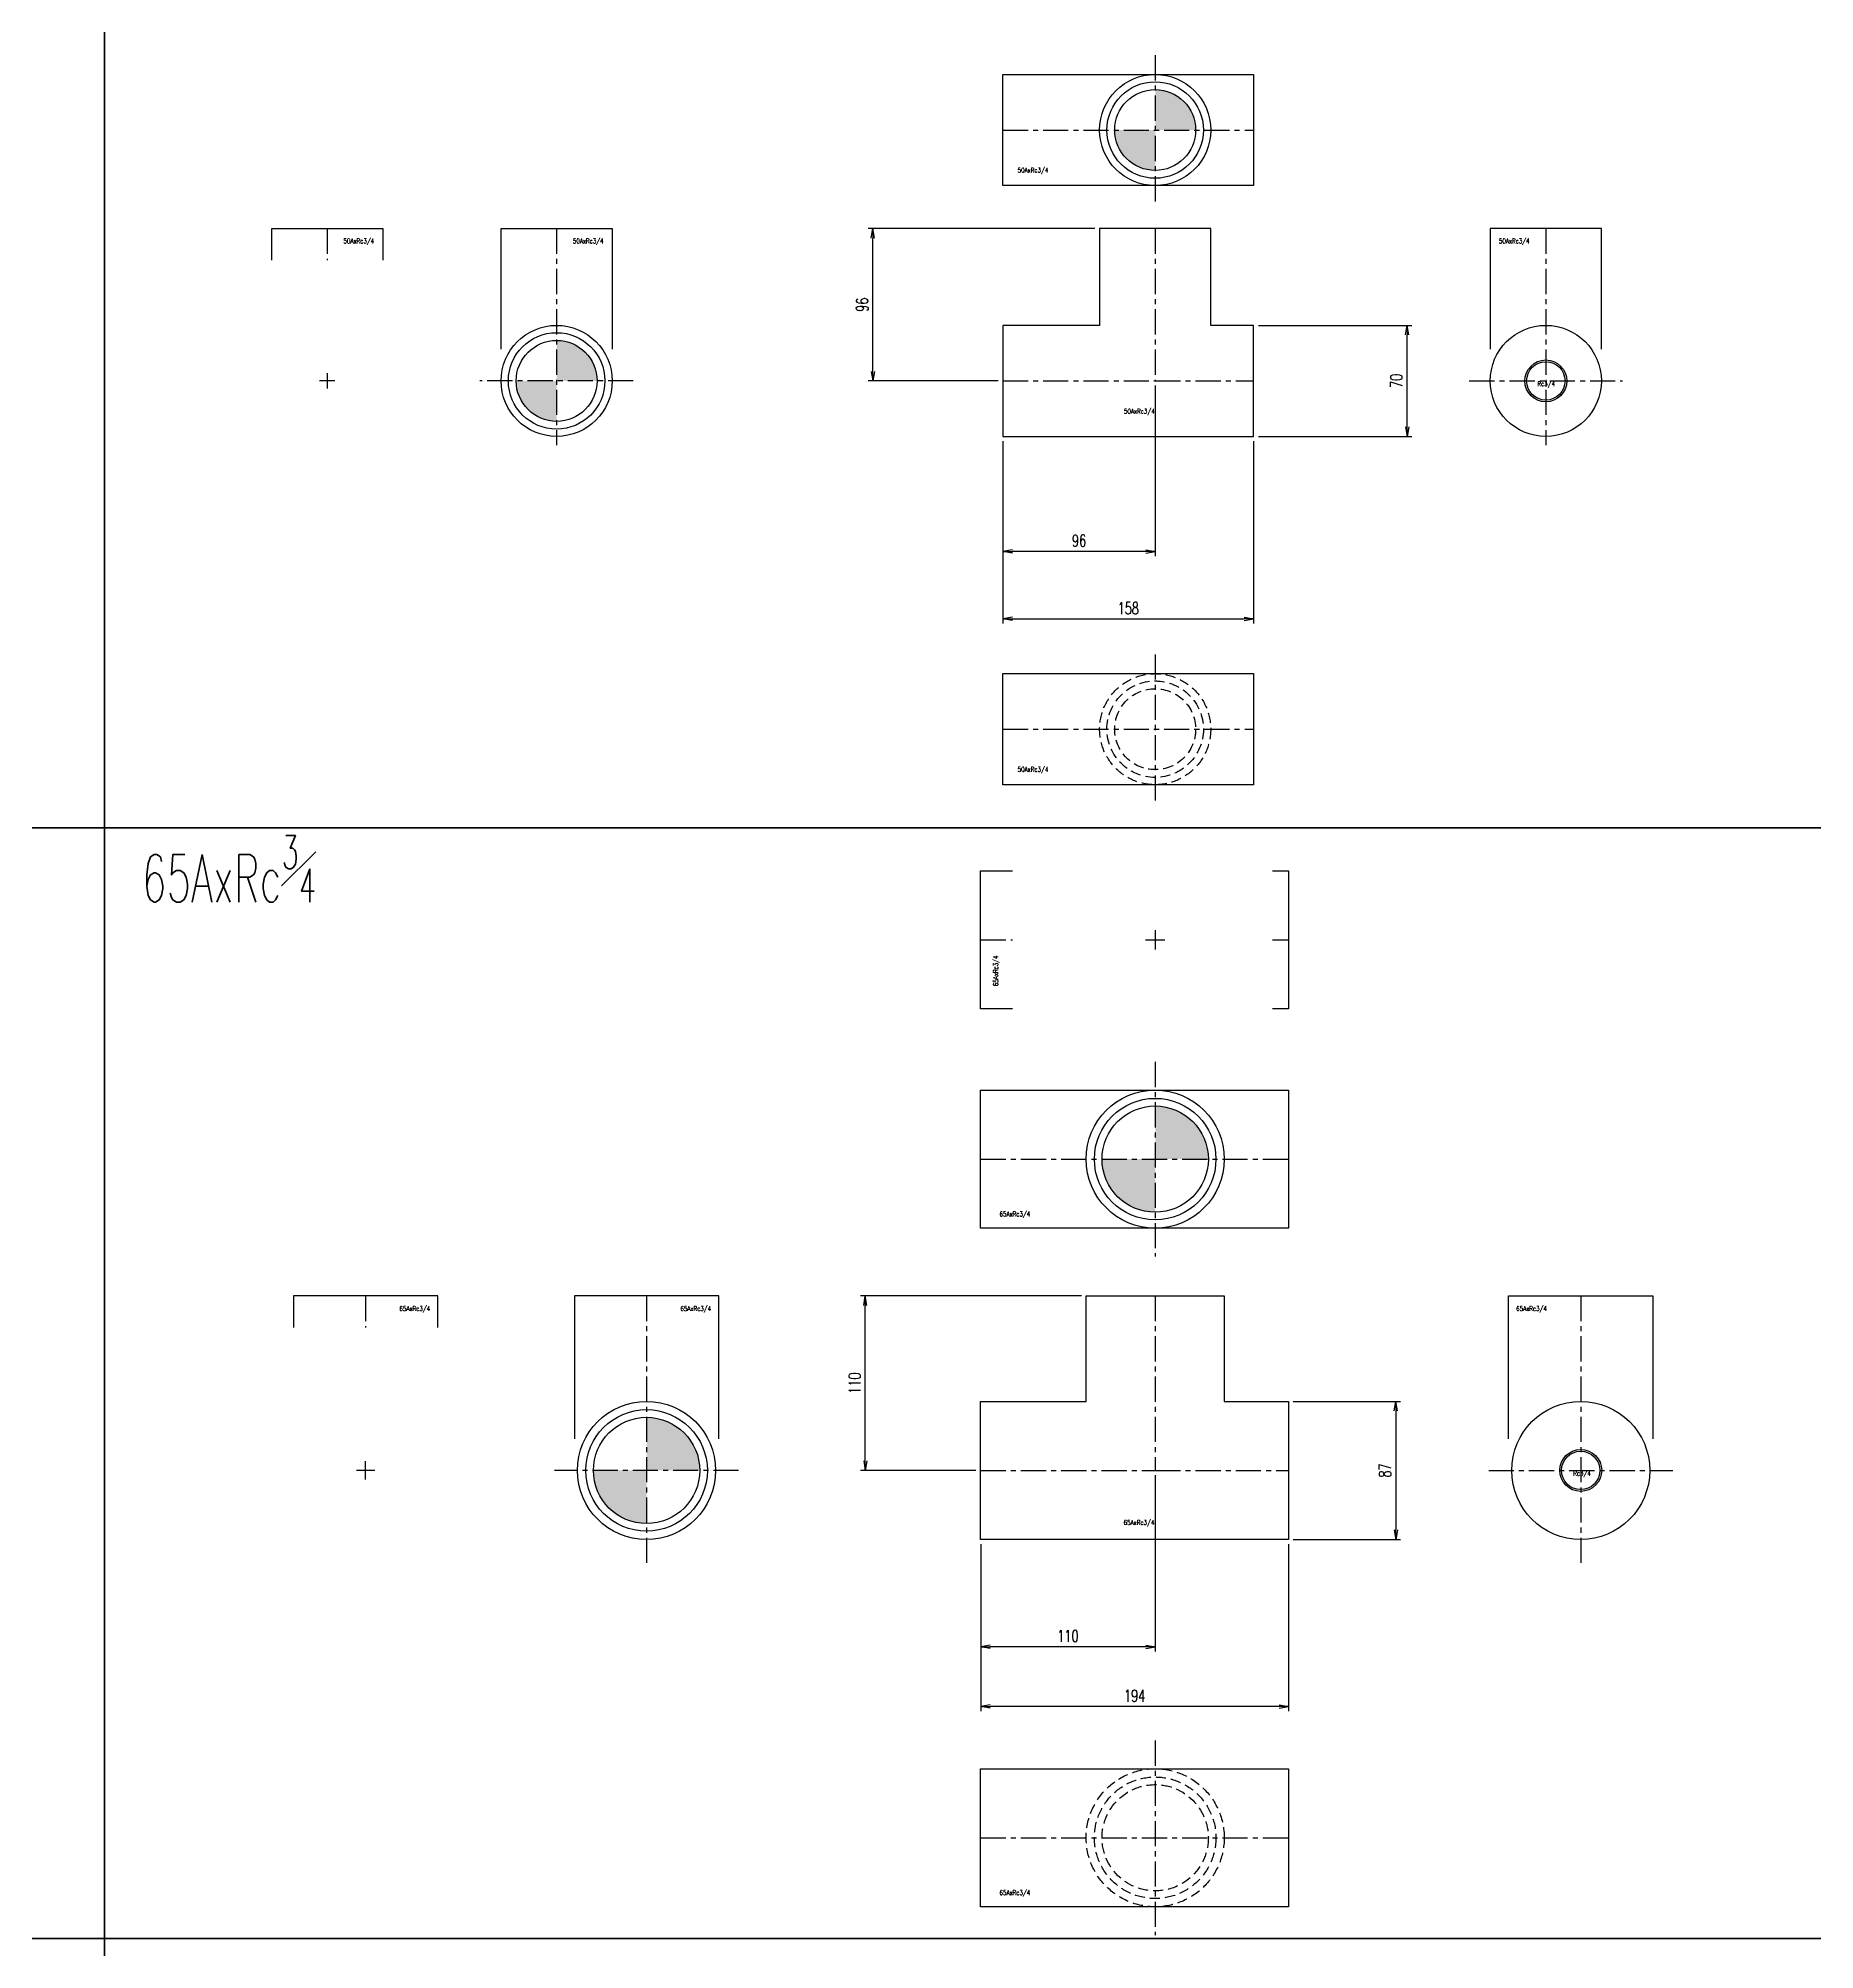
# Model space of a CAD drawing. Header units: millimetres. Extents: x 1711 to 90196, y -23291 to 8516.
# Drawn here: x 64923 to 66042, y -1760 to -555 of the extents above; entities that cross this region are included whole.
import ezdxf
from ezdxf.enums import TextEntityAlignment as Align

# ---------------------------------------------------------------- set-up
doc = ezdxf.new("R2010")
doc.units = ezdxf.units.MM
doc.header["$PDMODE"] = 35
doc.linetypes.add('CENTER', pattern=[50.8, 31.75, -6.35, 6.35, -6.35])
doc.linetypes.add('HIDDEN', pattern=[9.525, 6.35, -3.175])
doc.layers.add('line', color=153, linetype='Continuous', lineweight=50)
for name, color, linetype in [('寸法', 2, 'Continuous'), ('配管-CVP', 4, 'Continuous'), ('＃配管（PVC)', 21, 'Continuous')]:
    doc.layers.add(name, color=color, linetype=linetype)
doc.styles.add('kpk', font='romans.shx', dxfattribs={"width": 0.7, "bigfont": 'extfont2.shx'})
doc.styles.get("Standard").update_dxf_attribs({"font": 'romans.shx', "bigfont": 'extfont.shx'})
doc.dimstyles.new('KPK-3', dxfattribs={"dimscale": 3, "dimtxt": 2.5, "dimasz": 2, "dimexe": 1, "dimexo": 1, "dimgap": 1, "dimtad": 3, "dimdec": 1, "dimdsep": 46, "dimtxsty": 'kpk', "dimblk": 'OPEN', "dimcen": 2.5, "dimclrd": 2, "dimclre": 2, "dimclrt": 4, "dimadec": 1, "dimazin": 2, "dimtfac": 1, "dimtdec": 1, "dimtmove": 0, "dimatfit": 2, "dimldrblk": 'OPEN', "dimfxl": 0, "dimlwd": -1, "dimlwe": -1, "dimarcsym": 0})

# ---------------------------------------------------------------- blocks, each defined once
blk = doc.blocks.new('A$Cb0ec0105')
at = {"layer": 'line'}
for points in [[(11481.8, -9662.3), (11481.8, -100), (12581.8, -100), (13681.8, -100)], [(0, -2660), (2414, -2660), (3514, -2660), (4614, -2660), (5714, -2660), (6814, -2660), (7914, -2660), (7974, -2660), (9074, -2660), (10174, -2660), (11274, -2660), (12374, -2660), (13681.8, -2660)], [(0, -3360), (2414, -3360), (3514, -3360), (4614, -3360), (5714, -3360), (6814, -3360), (7914, -3360), (7974, -3360), (9074, -3360), (10174, -3360), (11274, -3360), (12374, -3360), (13681.8, -3360)]]:
    blk.add_lwpolyline(points, dxfattribs=at)
at = {"layer": 'line', "insert": (11505.4, -2685.9), "char_height": 30, "attachment_point": 4}
blk.add_mtext('{\\W0.6;65AxRc\\H0.7x;\\S3#4;}', dxfattribs=at)
blk = doc.blocks.new('_Open')
at = {"color": 0, "linetype": 'ByBlock', "lineweight": -2}
for p, q in [((-1, 0.17), (0, 0)), ((-1, -0.17), (0, 0)), ((0, 0), (-1, 0))]:
    blk.add_line(p, q, dxfattribs=at)
blk = doc.blocks.new('*D2554')
at = {"layer": 'Defpoints', "color": 0, "transparency": 16777216}
for p in [(65448.8, -674.8), (65591.8, -674.8), (65530.8, -770.8)]:
    blk.add_point(p, dxfattribs=at)
at = {"layer": '寸法', "color": 2, "transparency": 16777216}
for p, q in [((65588.8, -674.8), (65445.8, -674.8)), ((65448.8, -764.8), (65448.8, -680.8)), ((65527.8, -770.8), (65445.8, -770.8))]:
    blk.add_line(p, q, dxfattribs=at)
at = {"layer": '寸法', "color": 2, "transparency": 16777216, "xscale": 6, "yscale": 6, "zscale": 6}
for p, rotation in [((65448.8, -674.8), 90), ((65448.8, -770.8), 270)]:
    blk.add_blockref('_Open', p, dxfattribs=dict(at, rotation=rotation))
at = {"layer": '寸法', "color": 4, "transparency": 16777216, "insert": (65442.1, -722.8), "char_height": 7.5, "attachment_point": 5, "rotation": 90, "style": 'kpk', "bg_fill": 3, "box_fill_scale": 1.1, "bg_fill_color": 256, "bg_fill_true_color": 13158600, "bg_fill_transparency": 0}
blk.add_mtext('96', dxfattribs=at)
blk = doc.blocks.new('*D2555')
at = {"layer": 'Defpoints', "color": 0, "transparency": 16777216}
for p in [(65688.8, -735.8), (65785.5, -735.8), (65688.8, -805.8)]:
    blk.add_point(p, dxfattribs=at)
at = {"layer": '寸法', "color": 2, "transparency": 16777216}
for p, q in [((65691.8, -735.8), (65788.5, -735.8)), ((65785.5, -799.8), (65785.5, -741.8)), ((65691.8, -805.8), (65788.5, -805.8))]:
    blk.add_line(p, q, dxfattribs=at)
at = {"layer": '寸法', "color": 2, "transparency": 16777216, "xscale": 6, "yscale": 6, "zscale": 6}
for p, rotation in [((65785.5, -735.8), 90), ((65785.5, -805.8), 270)]:
    blk.add_blockref('_Open', p, dxfattribs=dict(at, rotation=rotation))
at = {"layer": '寸法', "color": 4, "transparency": 16777216, "insert": (65778.7, -770.8), "char_height": 7.5, "attachment_point": 5, "rotation": 90, "style": 'kpk', "bg_fill": 3, "box_fill_scale": 1.1, "bg_fill_color": 256, "bg_fill_true_color": 13158600, "bg_fill_transparency": 0}
blk.add_mtext('70', dxfattribs=at)
blk = doc.blocks.new('*D2556')
at = {"layer": 'Defpoints', "color": 0, "transparency": 16777216}
for p in [(65530.8, -805.8), (65688.8, -805.8), (65688.8, -920.8)]:
    blk.add_point(p, dxfattribs=at)
at = {"layer": '寸法', "color": 2, "transparency": 16777216}
for p, q in [((65530.8, -808.8), (65530.8, -923.8)), ((65688.8, -808.8), (65688.8, -923.8)), ((65536.8, -920.8), (65682.8, -920.8))]:
    blk.add_line(p, q, dxfattribs=at)
at = {"layer": '寸法', "color": 2, "transparency": 16777216, "xscale": 6, "yscale": 6, "zscale": 6, "rotation": 180}
blk.add_blockref('_Open', (65530.8, -920.8), dxfattribs=at)
at = {"layer": '寸法', "color": 2, "transparency": 16777216, "xscale": 6, "yscale": 6, "zscale": 6}
blk.add_blockref('_Open', (65688.8, -920.8), dxfattribs=at)
at = {"layer": '寸法', "color": 4, "transparency": 16777216, "insert": (65609.8, -914.1), "char_height": 7.5, "attachment_point": 5, "style": 'kpk', "bg_fill": 3, "box_fill_scale": 1.1, "bg_fill_color": 256, "bg_fill_true_color": 13158600, "bg_fill_transparency": 0}
blk.add_mtext('158', dxfattribs=at)
blk = doc.blocks.new('*D2557')
at = {"layer": 'Defpoints', "color": 0, "transparency": 16777216}
for p in [(65626.8, -770.8), (65530.8, -805.8), (65530.8, -878.3)]:
    blk.add_point(p, dxfattribs=at)
at = {"layer": '寸法', "color": 2, "transparency": 16777216}
for p, q in [((65626.8, -773.8), (65626.8, -881.3)), ((65530.8, -808.8), (65530.8, -881.3)), ((65620.8, -878.3), (65536.8, -878.3))]:
    blk.add_line(p, q, dxfattribs=at)
at = {"layer": '寸法', "color": 2, "transparency": 16777216, "xscale": 6, "yscale": 6, "zscale": 6, "rotation": 180}
blk.add_blockref('_Open', (65530.8, -878.3), dxfattribs=at)
at = {"layer": '寸法', "color": 2, "transparency": 16777216, "xscale": 6, "yscale": 6, "zscale": 6}
blk.add_blockref('_Open', (65626.8, -878.3), dxfattribs=at)
at = {"layer": '寸法', "color": 4, "transparency": 16777216, "insert": (65578.8, -871.5), "char_height": 7.5, "attachment_point": 5, "style": 'kpk', "bg_fill": 3, "box_fill_scale": 1.1, "bg_fill_color": 256, "bg_fill_true_color": 13158600, "bg_fill_transparency": 0}
blk.add_mtext('96', dxfattribs=at)
blk = doc.blocks.new('*D2558')
at = {"layer": 'Defpoints', "color": 0, "transparency": 16777216}
for p in [(65444.1, -1347.5), (65583.3, -1347.5), (65516.8, -1457.5)]:
    blk.add_point(p, dxfattribs=at)
at = {"layer": '寸法', "color": 2, "transparency": 16777216}
for p, q in [((65580.3, -1347.5), (65441.1, -1347.5)), ((65444.1, -1451.5), (65444.1, -1353.5)), ((65513.8, -1457.5), (65441.1, -1457.5))]:
    blk.add_line(p, q, dxfattribs=at)
at = {"layer": '寸法', "color": 2, "transparency": 16777216, "xscale": 6, "yscale": 6, "zscale": 6}
for p, rotation in [((65444.1, -1347.5), 90), ((65444.1, -1457.5), 270)]:
    blk.add_blockref('_Open', p, dxfattribs=dict(at, rotation=rotation))
at = {"layer": '寸法', "color": 4, "transparency": 16777216, "insert": (65437.4, -1402.5), "char_height": 7.5, "attachment_point": 5, "rotation": 90, "style": 'kpk', "bg_fill": 3, "box_fill_scale": 1.1, "bg_fill_color": 256, "bg_fill_true_color": 13158600, "bg_fill_transparency": 0}
blk.add_mtext('110', dxfattribs=at)
blk = doc.blocks.new('*D2559')
at = {"layer": 'Defpoints', "color": 0, "transparency": 16777216}
for p in [(65626.8, -1457.5), (65516.8, -1501), (65516.8, -1568.6)]:
    blk.add_point(p, dxfattribs=at)
at = {"layer": '寸法', "color": 2, "transparency": 16777216}
for p, q in [((65626.8, -1460.5), (65626.8, -1571.6)), ((65516.8, -1504), (65516.8, -1571.6)), ((65620.8, -1568.6), (65522.8, -1568.6))]:
    blk.add_line(p, q, dxfattribs=at)
at = {"layer": '寸法', "color": 2, "transparency": 16777216, "xscale": 6, "yscale": 6, "zscale": 6, "rotation": 180}
blk.add_blockref('_Open', (65516.8, -1568.6), dxfattribs=at)
at = {"layer": '寸法', "color": 2, "transparency": 16777216, "xscale": 6, "yscale": 6, "zscale": 6}
blk.add_blockref('_Open', (65626.8, -1568.6), dxfattribs=at)
at = {"layer": '寸法', "color": 4, "transparency": 16777216, "insert": (65571.8, -1561.8), "char_height": 7.5, "attachment_point": 5, "style": 'kpk', "bg_fill": 3, "box_fill_scale": 1.1, "bg_fill_color": 256, "bg_fill_true_color": 13158600, "bg_fill_transparency": 0}
blk.add_mtext('110', dxfattribs=at)
blk = doc.blocks.new('*D2560')
at = {"layer": 'Defpoints', "color": 0, "transparency": 16777216}
for p in [(65516.8, -1501), (65710.8, -1501), (65516.8, -1606.2)]:
    blk.add_point(p, dxfattribs=at)
at = {"layer": '寸法', "color": 2, "transparency": 16777216}
for p, q in [((65516.8, -1504), (65516.8, -1609.2)), ((65710.8, -1504), (65710.8, -1609.2)), ((65704.8, -1606.2), (65522.8, -1606.2))]:
    blk.add_line(p, q, dxfattribs=at)
at = {"layer": '寸法', "color": 2, "transparency": 16777216, "xscale": 6, "yscale": 6, "zscale": 6, "rotation": 180}
blk.add_blockref('_Open', (65516.8, -1606.2), dxfattribs=at)
at = {"layer": '寸法', "color": 2, "transparency": 16777216, "xscale": 6, "yscale": 6, "zscale": 6}
blk.add_blockref('_Open', (65710.8, -1606.2), dxfattribs=at)
at = {"layer": '寸法', "color": 4, "transparency": 16777216, "insert": (65613.8, -1599.5), "char_height": 7.5, "attachment_point": 5, "style": 'kpk', "bg_fill": 3, "box_fill_scale": 1.1, "bg_fill_color": 256, "bg_fill_true_color": 13158600, "bg_fill_transparency": 0}
blk.add_mtext('194', dxfattribs=at)
blk = doc.blocks.new('*D2561')
at = {"layer": 'Defpoints', "color": 0, "transparency": 16777216}
for p in [(65710.8, -1414), (65710.8, -1501), (65778.4, -1501)]:
    blk.add_point(p, dxfattribs=at)
at = {"layer": '寸法', "color": 2, "transparency": 16777216}
for p, q in [((65713.8, -1414), (65781.4, -1414)), ((65778.4, -1420), (65778.4, -1495)), ((65713.8, -1501), (65781.4, -1501))]:
    blk.add_line(p, q, dxfattribs=at)
at = {"layer": '寸法', "color": 2, "transparency": 16777216, "xscale": 6, "yscale": 6, "zscale": 6}
for p, rotation in [((65778.4, -1414), 90), ((65778.4, -1501), 270)]:
    blk.add_blockref('_Open', p, dxfattribs=dict(at, rotation=rotation))
at = {"layer": '寸法', "color": 4, "transparency": 16777216, "insert": (65771.6, -1457.5), "char_height": 7.5, "attachment_point": 5, "rotation": 90, "style": 'kpk', "bg_fill": 3, "box_fill_scale": 1.1, "bg_fill_color": 256, "bg_fill_true_color": 13158600, "bg_fill_transparency": 0}
blk.add_mtext('87', dxfattribs=at)
blk = doc.blocks.new('50AxRc3／4-ねじ付BT『L型』-上面')
at = {"layer": '＃配管（PVC)', "linetype": 'ByBlock'}
h = blk.add_hatch(color=252, dxfattribs=at)
h.dxf.hatch_style = 1
h.paths.add_polyline_path([(0, 0), (25.5, 0, 0.414214), (0, 25.5)])
h.paths.add_polyline_path([(0, 0), (-25.5, 0, 0.414214), (0, -25.5)])
at = {"layer": '＃配管（PVC)', "color": 2, "linetype": 'CENTER', "ltscale": 0.5}
for p, q in [((0, 47.1), (0, -47.1)), ((-96, 0), (62, 0))]:
    blk.add_line(p, q, dxfattribs=at)
at = {"layer": '＃配管（PVC)', "color": 0, "linetype": 'ByBlock'}
blk.add_lwpolyline([(62, 35), (62, -35), (-96, -35), (-96, 35)], close=True, dxfattribs=at)
for radius in [35, 30.4, 25.5]:
    blk.add_circle((0, 0), radius, dxfattribs=at)
at = {"layer": 'Defpoints', "color": 6, "style": 'kpk', "width": 0.7}
blk.add_text('50AxRc3/4', height=3, dxfattribs=at).set_placement((-77, -23.8), align=Align.TOP_CENTER)
blk = doc.blocks.new('50AxRc3／4-ねじ付BT『L型』-正面')
at = {"layer": '＃配管（PVC)', "color": 2, "linetype": 'CENTER', "ltscale": 0.5}
for p, q in [((0, 96), (0, 0)), ((-96, 0), (0, 0)), ((0, 0), (62, 0))]:
    blk.add_line(p, q, dxfattribs=at)
at = {"layer": '＃配管（PVC)', "color": 0, "linetype": 'ByBlock'}
blk.add_lwpolyline([(-35, 96), (-35, 35), (-96, 35), (-96, -35), (62, -35), (62, 35), (35, 35), (35, 96)], close=True, dxfattribs=at)
at = {"layer": 'Defpoints', "color": 6, "style": 'kpk', "width": 0.7}
blk.add_text('50AxRc3/4', height=3, dxfattribs=at).set_placement((-10, -17.6), align=Align.TOP_CENTER)
blk = doc.blocks.new('50AxRc3／4-ねじ付BT『L型』-下面')
at = {"layer": '＃配管（PVC)', "color": 2, "linetype": 'CENTER', "ltscale": 0.5}
for p, q in [((0, 47.1), (0, -47.1)), ((-96, 0), (62, 0))]:
    blk.add_line(p, q, dxfattribs=at)
at = {"layer": '＃配管（PVC)', "color": 0, "linetype": 'ByBlock'}
blk.add_lwpolyline([(62, 35), (62, -35), (-96, -35), (-96, 35)], close=True, dxfattribs=at)
at = {"layer": '＃配管（PVC)', "color": 252, "linetype": 'HIDDEN'}
for radius in [35, 30.4, 25.5]:
    blk.add_circle((0, 0), radius, dxfattribs=at)
at = {"layer": 'Defpoints', "color": 6, "style": 'kpk', "width": 0.7}
blk.add_text('50AxRc3/4', height=3, dxfattribs=at).set_placement((-77, -23.8), align=Align.TOP_CENTER)
blk = doc.blocks.new('50AxRc3／4-ねじ付BT『L型』-側面(50A)')
at = {"layer": '＃配管（PVC)', "linetype": 'ByBlock'}
h = blk.add_hatch(color=252, dxfattribs=at)
h.dxf.hatch_style = 1
h.paths.add_polyline_path([(0, 25.5), (0, 0), (25.5, 0, 0.414214)])
h.paths.add_polyline_path([(0, 0), (-25.5, 0, 0.414214), (0, -25.5)])
at = {"layer": '＃配管（PVC)', "color": 2, "linetype": 'CENTER', "ltscale": 0.5}
for p, q in [((0, 96), (0, -40.6)), ((48.3, 0), (-48.3, 0))]:
    blk.add_line(p, q, dxfattribs=at)
at = {"layer": '＃配管（PVC)', "color": 0, "linetype": 'ByBlock'}
blk.add_lwpolyline([(-35, 20), (-35, 96), (35, 96), (35, 20)], dxfattribs=at)
for radius in [35, 30.4, 25.5]:
    blk.add_circle((0, 0), radius, dxfattribs=at)
at = {"layer": 'Defpoints', "color": 6, "style": 'kpk', "width": 0.7}
blk.add_text('50AxRc3/4', height=3, dxfattribs=at).set_placement((19.9, 89.7), align=Align.TOP_CENTER)
blk = doc.blocks.new('50AxRc3／4-ねじ付BT『L型』-半(側面)')
at = {"layer": '＃配管（PVC)', "color": 2, "linetype": 'CENTER', "ltscale": 0.5}
for p, q in [((0, 96), (0, 76)), ((4.8, 0), (-4.8, 0)), ((0, 4.8), (0, -4.8))]:
    blk.add_line(p, q, dxfattribs=at)
at = {"layer": '＃配管（PVC)', "color": 0, "linetype": 'ByBlock'}
blk.add_lwpolyline([(-35, 76), (-35, 96), (35, 96), (35, 76)], dxfattribs=at)
at = {"layer": 'Defpoints', "color": 6, "style": 'kpk', "width": 0.7}
blk.add_text('50AxRc3/4', height=3, dxfattribs=at).set_placement((19.9, 89.7), align=Align.TOP_CENTER)
blk = doc.blocks.new('50AxRc3／4-ねじ付BT『L型』-側面(Rc3／4)')
at = {"layer": '＃配管（PVC)', "color": 2, "linetype": 'CENTER', "ltscale": 0.5}
for p, q in [((0, 96), (0, -40.6)), ((-48.3, 0), (48.3, 0))]:
    blk.add_line(p, q, dxfattribs=at)
at = {"layer": '＃配管（PVC)', "color": 0, "linetype": 'ByBlock'}
blk.add_lwpolyline([(35, 20), (35, 96), (-35, 96), (-35, 20)], dxfattribs=at)
for radius in [35, 12.1]:
    blk.add_circle((0, 0), radius, dxfattribs=at)
at = {"layer": '＃配管（PVC)', "color": 42, "linetype": 'ByBlock'}
blk.add_circle((0, 0), 13.2, dxfattribs=at)
at = {"layer": 'Defpoints', "color": 6, "style": 'kpk', "width": 0.7}
for s, p in [('50AxRc3/4', (-19.9, 89.7)), ('Rc3/4 ', (1.1, -0.3))]:
    blk.add_text(s, height=3, dxfattribs=at).set_placement(p, align=Align.TOP_CENTER)
blk = doc.blocks.new('65AxRc3／4-ねじ付BT『L型』-上面')
at = {"layer": '＃配管（PVC)', "linetype": 'ByBlock'}
h = blk.add_hatch(color=252, dxfattribs=at)
h.dxf.hatch_style = 1
h.paths.add_polyline_path([(0, 0), (33.5, 0, 0.414214), (0, 33.5)])
h.paths.add_polyline_path([(-33.5, 0, 0.414214), (0, -33.5), (0, 0)])
at = {"layer": '＃配管（PVC)', "color": 2, "linetype": 'CENTER', "ltscale": 0.5}
for p, q in [((0, 61.3), (0, -61.3)), ((-110, 0), (84, 0))]:
    blk.add_line(p, q, dxfattribs=at)
at = {"layer": '＃配管（PVC)', "color": 0, "linetype": 'ByBlock'}
blk.add_lwpolyline([(84, -43.5), (-110, -43.5), (-110, 43.5), (84, 43.5)], close=True, dxfattribs=at)
for radius in [43.5, 38.3, 33.5]:
    blk.add_circle((0, 0), radius, dxfattribs=at)
at = {"layer": 'Defpoints', "color": 6, "style": 'kpk', "width": 0.7}
blk.add_text('65AxRc3/4', height=3, dxfattribs=at).set_placement((-88.4, -33.1), align=Align.TOP_CENTER)
blk = doc.blocks.new('65AxRc3／4-ねじ付BT『L型』-正面')
at = {"layer": '＃配管（PVC)', "color": 2, "linetype": 'CENTER', "ltscale": 0.5}
for p, q in [((0, 110), (0, 0)), ((-110, 0), (0, 0)), ((0, 0), (84, 0))]:
    blk.add_line(p, q, dxfattribs=at)
at = {"layer": '＃配管（PVC)', "color": 0, "linetype": 'ByBlock'}
blk.add_lwpolyline([(-110, -43.5), (-110, 43.5), (-43.5, 43.5), (-43.5, 110), (43.5, 110), (43.5, 43.5), (84, 43.5), (84, -43.5)], close=True, dxfattribs=at)
at = {"layer": 'Defpoints', "color": 6, "style": 'kpk', "width": 0.7}
blk.add_text('65AxRc3/4', height=3, dxfattribs=at).set_placement((-10.2, -31.3), align=Align.TOP_CENTER)
blk = doc.blocks.new('65AxRc3／4-ねじ付BT『L型』-下面')
at = {"layer": '＃配管（PVC)', "color": 2, "linetype": 'CENTER', "ltscale": 0.5}
for p, q in [((0, 61.3), (0, -61.3)), ((-110, 0), (84, 0))]:
    blk.add_line(p, q, dxfattribs=at)
at = {"layer": '＃配管（PVC)', "color": 0, "linetype": 'ByBlock'}
blk.add_lwpolyline([(84, -43.5), (-110, -43.5), (-110, 43.5), (84, 43.5)], close=True, dxfattribs=at)
at = {"layer": '＃配管（PVC)', "color": 252, "linetype": 'HIDDEN'}
for radius in [43.5, 38.3, 33.5]:
    blk.add_circle((0, 0), radius, dxfattribs=at)
at = {"layer": 'Defpoints', "color": 6, "style": 'kpk', "width": 0.7}
blk.add_text('65AxRc3/4', height=3, dxfattribs=at).set_placement((-88.4, -33.1), align=Align.TOP_CENTER)
blk = doc.blocks.new('65AxRc3／4-ねじ付BT『L型』-側面(65A)')
at = {"layer": '＃配管（PVC)', "linetype": 'ByBlock'}
h = blk.add_hatch(color=252, dxfattribs=at)
h.dxf.hatch_style = 1
h.paths.add_polyline_path([(0, 33.5), (0, 0), (33.5, 0, 0.414214)])
h.paths.add_polyline_path([(0, 0), (-33.5, 0, 0.414214), (0, -33.5)])
at = {"layer": '＃配管（PVC)', "color": 2, "linetype": 'CENTER', "ltscale": 0.5}
for p, q in [((0, 110), (0, -60.1)), ((58, 0), (-58, 0))]:
    blk.add_line(p, q, dxfattribs=at)
at = {"layer": '＃配管（PVC)', "color": 0, "linetype": 'ByBlock'}
blk.add_lwpolyline([(45.5, 20), (45.5, 110), (-45.5, 110), (-45.5, 20)], dxfattribs=at)
for radius in [43.5, 38.3, 33.5]:
    blk.add_circle((0, 0), radius, dxfattribs=at)
at = {"layer": 'Defpoints', "color": 6, "style": 'kpk', "width": 0.7}
blk.add_text('65AxRc3/4', height=3, dxfattribs=at).set_placement((31, 103.5), align=Align.TOP_CENTER)
blk = doc.blocks.new('65AxRc3／4-ねじ付BT『L型』-半(側面)')
at = {"layer": '＃配管（PVC)', "color": 2, "linetype": 'CENTER', "ltscale": 0.5}
for p, q in [((0, 110), (0, 90)), ((5.8, 0), (-5.8, 0)), ((0, -5.8), (0, 5.8))]:
    blk.add_line(p, q, dxfattribs=at)
at = {"layer": '＃配管（PVC)', "color": 0, "linetype": 'ByBlock'}
blk.add_lwpolyline([(45.5, 90), (45.5, 110), (-45.5, 110), (-45.5, 90)], dxfattribs=at)
at = {"layer": 'Defpoints', "color": 6, "style": 'kpk', "width": 0.7}
blk.add_text('65AxRc3/4', height=3, dxfattribs=at).set_placement((31, 103.5), align=Align.TOP_CENTER)
blk = doc.blocks.new('65AxRc3／4-ねじ付BT『L型』-半(上下)')
at = {"layer": '＃配管（PVC)', "color": 2, "linetype": 'CENTER', "ltscale": 0.5}
for p, q in [((-6.1, 0), (6.1, 0)), ((0, 6.1), (0, -6.1)), ((74, 0), (84, 0)), ((-110, 0), (-90, 0))]:
    blk.add_line(p, q, dxfattribs=at)
at = {"layer": '＃配管（PVC)', "color": 0, "linetype": 'ByBlock'}
for points in [[(-90, -43.5), (-110, -43.5), (-110, 43.5), (-90, 43.5)], [(74, 43.5), (84, 43.5), (84, -43.5), (74, -43.5)]]:
    blk.add_lwpolyline(points, dxfattribs=at)
at = {"layer": 'Defpoints', "color": 6, "style": 'kpk', "width": 0.7}
blk.add_text('65AxRc3/4', height=3, rotation=90, dxfattribs=at).set_placement((-102, -19.5), align=Align.TOP_CENTER)
blk = doc.blocks.new('65AxRc3／4-ねじ付BT『L型』-側面(Rc3／4)')
at = {"layer": '＃配管（PVC)', "color": 2, "linetype": 'CENTER', "ltscale": 0.5}
for p, q in [((0, 110), (0, -60.1)), ((-58, 0), (58, 0))]:
    blk.add_line(p, q, dxfattribs=at)
at = {"layer": '＃配管（PVC)', "color": 0, "linetype": 'ByBlock'}
blk.add_lwpolyline([(-45.5, 20), (-45.5, 110), (45.5, 110), (45.5, 20)], dxfattribs=at)
for radius in [43.5, 12.1]:
    blk.add_circle((0, 0), radius, dxfattribs=at)
at = {"layer": '＃配管（PVC)', "color": 42, "linetype": 'ByBlock'}
blk.add_circle((0, 0), 13.2, dxfattribs=at)
at = {"layer": 'Defpoints', "color": 6, "style": 'kpk', "width": 0.7}
for s, p in [('65AxRc3/4', (-31, 103.5)), ('Rc3/4 ', (1.7, -0.3))]:
    blk.add_text(s, height=3, dxfattribs=at).set_placement(p, align=Align.TOP_CENTER)

msp = doc.modelspace()

# ---------------------------------------------------------------- block references
at = {"layer": 'line'}
msp.add_blockref('A$Cb0ec0105', (53482.959, 1607.5677), dxfattribs=at)
at = {"layer": '配管-CVP', "linetype": 'ByBlock'}
for name, p in [('50AxRc3／4-ねじ付BT『L型』-上面', (65626.7532, -612.7022)), ('50AxRc3／4-ねじ付BT『L型』-半(側面)', (65105.0418, -770.8162)), ('50AxRc3／4-ねじ付BT『L型』-側面(50A)', (65249.5967, -770.8162)), ('50AxRc3／4-ねじ付BT『L型』-側面(Rc3／4)', (65872.9096, -770.8162)), ('50AxRc3／4-ねじ付BT『L型』-下面', (65626.7532, -990.3162)), ('65AxRc3／4-ねじ付BT『L型』-半(上下)', (65626.7532, -1123.1209)), ('65AxRc3／4-ねじ付BT『L型』-上面', (65626.7532, -1261.2619)), ('65AxRc3／4-ねじ付BT『L型』-半(側面)', (65129.227, -1457.4678)), ('65AxRc3／4-ねじ付BT『L型』-側面(65A)', (65306.2563, -1457.4678)), ('65AxRc3／4-ねじ付BT『L型』-側面(Rc3／4)', (65894.9096, -1457.4678)), ('65AxRc3／4-ねじ付BT『L型』-下面', (65626.7532, -1688.9632))]:
    msp.add_blockref(name, p, dxfattribs=at)

# ---------------------------------------------------------------- next in the draw order: dimensions: what is measured, and where the dimension line sits
at = {"layer": '寸法'}
for base, p1, p2, picture, middle in [((65448.8227, -674.8162), (65530.7532, -770.8162), (65591.7532, -674.8162), '*D2554', (65442.0727, -722.8162)), ((65785.4975, -735.8162), (65688.7532, -805.8162), (65688.7532, -735.8162), '*D2555', (65778.7475, -770.8162)), ((65444.1317, -1347.4678), (65516.7532, -1457.4678), (65583.2532, -1347.4678), '*D2558', (65437.3817, -1402.4678))]:
    dim = msp.add_linear_dim(base=base, p1=p1, p2=p2, angle=90, dimstyle='KPK-3', dxfattribs=at)
    dim.commit()
    dim.dimension.update_dxf_attribs({"geometry": picture, "text_midpoint": middle})

# ---------------------------------------------------------------- next in the draw order: dimensions: what is measured, and where the dimension line sits
for base, p1, p2, picture, middle in [((65688.7532, -920.8455), (65530.7532, -805.8162), (65688.7532, -805.8162), '*D2556', (65609.7532, -914.0955)), ((65516.7532, -1568.5801), (65626.7532, -1457.4678), (65516.7532, -1500.9678), '*D2559', (65571.7532, -1561.8301))]:
    dim = msp.add_linear_dim(base=base, p1=p1, p2=p2, dimstyle='KPK-3', dxfattribs=at)
    dim.commit()
    dim.dimension.update_dxf_attribs({"geometry": picture, "text_midpoint": middle})

# ---------------------------------------------------------------- next in the draw order: dimensions: what is measured, and where the dimension line sits
for base, p1, p2, picture, middle in [((65530.7532, -878.2572), (65626.7532, -770.8162), (65530.7532, -805.8162), '*D2557', (65578.7532, -871.5072)), ((65516.7532, -1606.2081), (65710.7532, -1500.9678), (65516.7532, -1500.9678), '*D2560', (65613.7532, -1599.4581))]:
    dim = msp.add_linear_dim(base=base, p1=p1, p2=p2, dimstyle='KPK-3', dxfattribs=at)
    dim.commit()
    dim.dimension.update_dxf_attribs({"geometry": picture, "text_midpoint": middle})

# ---------------------------------------------------------------- next in the draw order: block references
at = {"layer": '配管-CVP', "linetype": 'ByBlock'}
msp.add_blockref('50AxRc3／4-ねじ付BT『L型』-正面', (65626.7532, -770.8162), dxfattribs=at)

# ---------------------------------------------------------------- next in the draw order: dimensions: what is measured, and where the dimension line sits
at = {"layer": '寸法'}
dim = msp.add_linear_dim(base=(65778.3557, -1500.9678), p1=(65710.7532, -1413.9678), p2=(65710.7532, -1500.9678), angle=90, dimstyle='KPK-3', dxfattribs=at)
dim.commit()
dim.dimension.update_dxf_attribs({"geometry": '*D2561', "text_midpoint": (65771.6057, -1457.4678)})

# ---------------------------------------------------------------- next in the draw order: block references
at = {"layer": '配管-CVP', "linetype": 'ByBlock'}
msp.add_blockref('65AxRc3／4-ねじ付BT『L型』-正面', (65626.7532, -1457.4678), dxfattribs=at)

doc.saveas('drawing.dxf')
